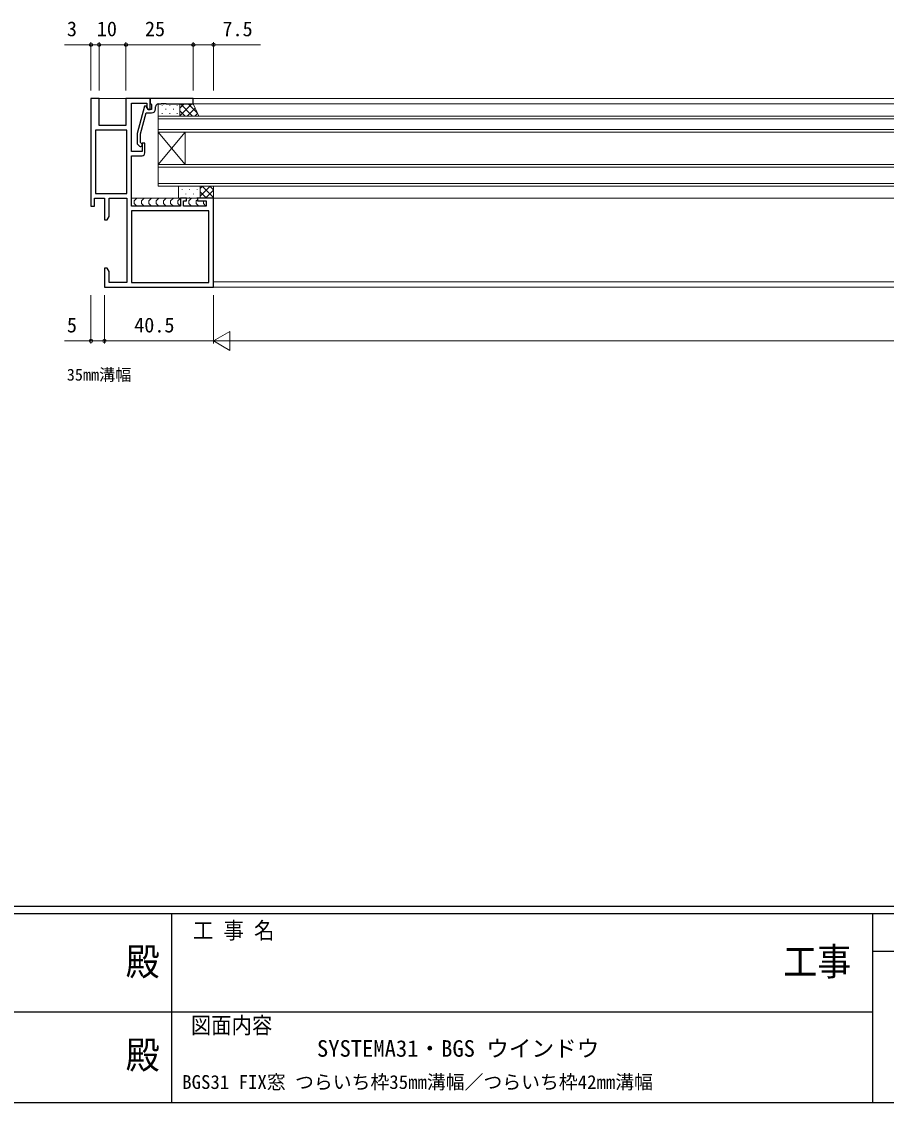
# Model space of a CAD drawing. Units: millimetres, scale not verified. Extents: x -793 to 793, y -564 to 564.
# Drawn here: x -73.4 to 247.8, y -564.1 to -162.7 of the extents above; entities that cross this region are included whole.
import ezdxf
from ezdxf.enums import TextEntityAlignment as Align

# ---------------------------------------------------------------- set-up
doc = ezdxf.new("R2010")
doc.units = ezdxf.units.MM
doc.header["$LTSCALE"] = 2
for name, color, linetype in [('0-1_USER1', 92, 'Continuous'), ('0-2_YKK_11', 134, 'Continuous'), ('0-7_YKK_ZWAK', 134, 'Continuous')]:
    doc.layers.add(name, color=color, linetype=linetype)
for name, color, linetype, lineweight in [('0-3_YKK_12', 40, 'Continuous', 18), ('0-4_YKK_13', 120, 'Continuous', 18), ('0-6_YKK_D', 200, 'Continuous', 18)]:
    doc.layers.add(name, color=color, linetype=linetype, lineweight=lineweight)
doc.styles.add('ＭＳ ゴシック', font='')
doc.styles.get('ＭＳ ゴシック').set_extended_font_data('MS Gothic')

msp = doc.modelspace()

# ---------------------------------------------------------------- linework, layer by layer
at = {"layer": '0-2_YKK_11'}
msp.add_line((-23.664, -195.1), (-23.664, -194.3), dxfattribs=at)
for points in [[(-27.664, -211.5), (-27.664, -207.8), (-28.664, -207.8), (-28.664, -211), (-32.664, -211), (-32.664, -193), (-26.964, -193), (-26.964, -194.434), (-26.464, -195.3), (-25.664, -195.3), (-25.664, -191.3), (-34.664, -191.3), (-34.664, -201.3), (-44.664, -201.3), (-44.664, -191.3), (-47.664, -191.3), (-47.664, -231.3), (-46.364, -231.3), (-46.364, -228.3), (-42.664, -228.3), (-42.664, -236.3), (-41.664, -236.3), (-40.964, -235.088), (-40.964, -228.3), (-34.364, -228.3), (-34.364, -259.6), (-40.964, -259.6), (-40.964, -255.512), (-41.664, -254.3), (-42.664, -254.3), (-42.664, -261.3)], [(-9.664, -191.3), (-25.664, -191.3), (-25.664, -193), (-25.364, -193.3), (-25.164, -193.5), (-25.164, -195.3), (-26.464, -195.3), (-27.157, -194.1), (-27.757, -194.1), (-30.464, -204.203), (-30.464, -208.149), (-29.688, -208.924)], [(-22.664, -193.3), (-21.622, -193.3), (-21.439, -193.18), (-20.889, -193.18), (-20.705, -193.3), (-20.622, -193.3), (-20.439, -193.18), (-19.889, -193.18), (-19.705, -193.3), (-9.664, -193.3), (-9.664, -191.3)], [(-28.839, -208.076), (-29.264, -207.651), (-29.264, -204.361), (-27.184, -196.6), (-25.164, -196.6)], [(-42.664, -261.3), (-2.164, -261.3), (-2.164, -228.3), (-8.164, -228.3), (-8.164, -229.3), (-4.864, -229.3), (-4.864, -231.3), (-13.364, -231.3), (-13.364, -229.3), (-12.164, -229.3), (-12.164, -228.3), (-14.364, -228.3), (-14.364, -231.3), (-32.664, -231.3), (-32.664, -212.5), (-28.664, -212.5)]]:
    msp.add_lwpolyline(points, dxfattribs=at)
for points in [[(-34.364, -226.6), (-34.364, -203), (-45.964, -203), (-45.964, -226.6)], [(-3.864, -233), (-32.664, -233), (-32.664, -259.6), (-3.864, -259.6)]]:
    msp.add_lwpolyline(points, close=True, dxfattribs=at)
for centre, radius, start, end in [((-25.164, -195.1), 1.5, 270.00001, 359.99999), ((-22.664, -194.3), 1, 90.00001, 179.99999), ((-29.264, -208.5), 0.6, 224.99999, 45.00001), ((-28.664, -211.5), 1, 270.00001, 359.99999)]:
    msp.add_arc(centre, radius, start, end, dxfattribs=at)
at = {"layer": '0-3_YKK_12'}
for p, q in [((266.336, -191.3), (-9.962, -191.3)), ((266.336, -193.3), (-10.164, -193.3)), ((-22.664, -198.8), (266.336, -198.8)), ((266.336, -202.8), (-22.664, -202.8)), ((-22.664, -203.8), (-22.664, -215.8)), ((-22.664, -203.8), (-12.664, -215.8)), ((-22.664, -215.8), (-12.664, -203.8)), ((-12.664, -203.8), (-12.664, -215.8)), ((-22.664, -216.8), (266.336, -216.8)), ((266.336, -222.8), (-22.664, -222.8)), ((266.336, -228.3), (-32.664, -228.3)), ((266.336, -259.3), (-2.164, -259.3)), ((266.336, -261.3), (-2.464, -261.3))]:
    msp.add_line(p, q, dxfattribs=at)
for points in [[(266.336, -197.8), (-22.664, -197.8), (-22.664, -203.8), (266.336, -203.8)], [(266.336, -215.8), (-22.664, -215.8), (-22.664, -223.8), (266.336, -223.8)]]:
    msp.add_lwpolyline(points, dxfattribs=at)
at = {"layer": '0-4_YKK_13'}
for p, q in [((-44.664, -201.302), (-44.664, -191.301)), ((-21.254, -193.72), (-21.254, -193.92)), ((-19.839, -195.135), (-19.839, -195.335)), ((-18.424, -193.72), (-18.424, -193.92)), ((-17.009, -195.135), (-17.009, -195.335)), ((-15.594, -193.72), (-15.594, -193.92)), ((-10.247, -193.3), (-14.664, -197.717)), ((-13.075, -193.3), (-14.664, -194.888)), ((-12.728, -197.8), (-14.664, -195.864)), ((-9.9, -197.8), (-14.4, -193.3)), ((-8.973, -194.854), (-11.918, -197.8)), ((-8.138, -196.733), (-11.571, -193.3)), ((-21.254, -196.75), (-21.254, -196.95)), ((-18.424, -196.75), (-18.424, -196.95)), ((-15.594, -196.75), (-15.594, -196.95)), ((-8.103, -196.813), (-9.09, -197.8)), ((-12.434, -223.8), (-12.434, -223.813)), ((-9.604, -223.8), (-9.604, -223.813)), ((-3.445, -223.8), (-7.164, -227.518)), ((-6.274, -223.8), (-7.164, -224.69)), ((-2.164, -228.038), (-6.402, -223.8)), ((-2.164, -225.21), (-3.574, -223.8)), ((-13.869, -228.3), (-32.664, -228.3)), ((-13.849, -225.028), (-13.849, -225.228)), ((-13.849, -228.058), (-13.849, -228.258)), ((-7.868, -228.3), (-12.46, -228.3)), ((-12.434, -226.643), (-12.434, -226.843)), ((-11.019, -225.028), (-11.019, -225.228)), ((-11.019, -228.058), (-11.019, -228.258)), ((-9.604, -226.643), (-9.604, -226.843)), ((-8.189, -225.028), (-8.189, -225.228)), ((-8.189, -228.058), (-8.189, -228.258)), ((-4.73, -228.3), (-7.164, -225.867)), ((-2.164, -225.347), (-5.117, -228.3)), ((-2.164, -228.175), (-2.288, -228.3))]:
    msp.add_line(p, q, dxfattribs=at)
for points in [[(-44.664, -201.302), (-34.664, -201.302), (-34.664, -191.3), (-44.664, -191.301)], [(-30.61, -228.3), (-31.61, -229.3), (-31.61, -230.3), (-30.61, -231.3)], [(-27.903, -228.3), (-28.903, -229.3), (-28.903, -230.3), (-27.903, -231.3)], [(-25.195, -228.3), (-26.195, -229.3), (-26.195, -230.3), (-25.195, -231.3)], [(-22.487, -228.3), (-23.487, -229.3), (-23.487, -230.3), (-22.487, -231.3)], [(-19.779, -228.3), (-20.779, -229.3), (-20.779, -230.3), (-19.779, -231.3)], [(-17.071, -228.3), (-18.071, -229.3), (-18.071, -230.3), (-17.071, -231.3)], [(-14.364, -228.3), (-15.364, -229.3), (-15.364, -230.3), (-14.452, -231.212)], [(-10.279, -228.3), (-11.279, -229.3), (-11.279, -230.3), (-10.279, -231.3)], [(-8.164, -228.892), (-8.571, -229.3), (-8.571, -230.3), (-7.571, -231.3)], [(-5.864, -229.3), (-5.864, -229.3), (-5.864, -230.3), (-4.952, -231.212)]]:
    msp.add_lwpolyline(points, dxfattribs=at)
for points in [[(-14.664, -193.3), (-14.664, -197.8), (-22.664, -197.8), (-22.664, -193.3)], [(-14.664, -197.8), (-7.664, -197.8), (-9.664, -193.3), (-14.664, -193.3)], [(-7.164, -228.3), (-7.164, -223.8), (-15.164, -223.8), (-15.164, -228.3)], [(-7.164, -223.8), (-2.164, -223.8), (-2.164, -228.3), (-7.164, -228.3)]]:
    msp.add_lwpolyline(points, close=True, dxfattribs=at)
at = {"layer": '0-6_YKK_D'}
for p, q in [((-47.664, -188.3), (-47.664, -170.3)), ((-44.664, -188.3), (-44.664, -170.3)), ((-44.664, -188.3), (-44.664, -170.3)), ((-34.664, -171.3), (-44.664, -171.3)), ((-34.664, -188.3), (-34.664, -170.3)), ((-34.664, -188.3), (-34.664, -170.3)), ((-9.664, -171.3), (-34.664, -171.3)), ((-9.664, -188.3), (-9.664, -170.3)), ((-9.664, -188.3), (-9.664, -170.3)), ((-2.164, -188.3), (-2.164, -170.3)), ((-47.664, -264.3), (-47.664, -282.3)), ((-42.664, -264.3), (-42.664, -282.3)), ((-42.664, -264.3), (-42.664, -282.3)), ((-2.164, -264.3), (-2.164, -282.3)), ((-2.164, -264.3), (-2.164, -282.3)), ((-2.164, -281.3), (3.898, -277.8)), ((3.898, -284.8), (3.898, -277.8)), ((-2.164, -281.3), (-42.664, -281.3)), ((-2.164, -281.3), (3.898, -284.8)), ((-2.164, -281.3), (9.961, -281.3)), ((4.836, -281.3), (530.836, -281.3))]:
    msp.add_line(p, q, dxfattribs=at)
for points in [[(-44.664, -171.3), (-47.664, -171.3), (-57.56, -171.3)], [(-9.664, -171.3), (-2.164, -171.3), (15.233, -171.3)], [(-42.664, -281.3), (-47.664, -281.3), (-57.56, -281.3)]]:
    msp.add_lwpolyline(points, dxfattribs=at)
for centre in [(-47.664, -171.3), (-44.664, -171.3), (-44.664, -171.3), (-34.664, -171.3), (-34.664, -171.3), (-9.664, -171.3), (-9.664, -171.3), (-2.164, -171.3), (-47.664, -281.3), (-42.664, -281.3), (-42.664, -281.3)]:
    msp.add_circle(centre, 0.637, dxfattribs=at)
at = {"layer": '0-7_YKK_ZWAK'}
for p, q in [((752.2, -491.3), (-787.8, -491.3)), ((676.6, -494.1), (-787.8, -494.1)), ((-17.8, -494.1), (-17.8, -564.1)), ((242.6, -494.1), (242.6, -564.1)), ((378.968, -508.099), (242.6, -508.099)), ((-272.6, -530.499), (-15, -530.499)), ((-15, -530.499), (242.6, -530.499)), ((-787.8, -564.1), (676.6, -564.1))]:
    msp.add_line(p, q, dxfattribs=at)

# ---------------------------------------------------------------- texts
at = {"layer": '0-1_USER1', "style": 'ＭＳ ゴシック'}
msp.add_text('35mm溝幅', height=4.399, dxfattribs=at).set_placement((-56.647, -297.351), align=Align.BOTTOM_LEFT)
at = {"layer": '0-1_USER1', "color": 3, "style": 'ＭＳ ゴシック'}
for s, height, p in [('SYSTEMA31・BGS ウインドウ', 6.158, (36.274, -548.998)), ('BGS31 FIX窓 つらいち枠35mm溝幅／つらいち枠42mm溝幅', 5.132, (-13.779, -560.649))]:
    msp.add_text(s, height=height, dxfattribs=at).set_placement(p, align=Align.BOTTOM_LEFT)
at = {"layer": '0-6_YKK_D', "style": 'ＭＳ ゴシック'}
for s, p in [('3', (-56.614, -169.8)), ('10', (-45.502, -169.8)), ('25', (-27.618, -169.8)), ('7.5', (1.162, -169.8)), ('5', (-56.614, -279.8)), ('40.5', (-31.618, -279.8))]:
    msp.add_text(s, height=5.499, dxfattribs=at).set_placement(p, align=Align.BOTTOM_LEFT)
at = {"layer": '0-7_YKK_ZWAK', "style": 'ＭＳ ゴシック', "width": 0.9}
for s, height, p in [('工 事 名', 6.158, (-9.776, -505.166)), ('工事', 10.26, (209.463, -520.013)), ('殿', 10.26, (-34.764, -520.013)), ('図面内容', 6.158, (-10.565, -540.397)), ('殿', 10.26, (-34.764, -554.656))]:
    msp.add_text(s, height=height, dxfattribs=at).set_placement(p, align=Align.BOTTOM_LEFT)

doc.saveas('drawing.dxf')
